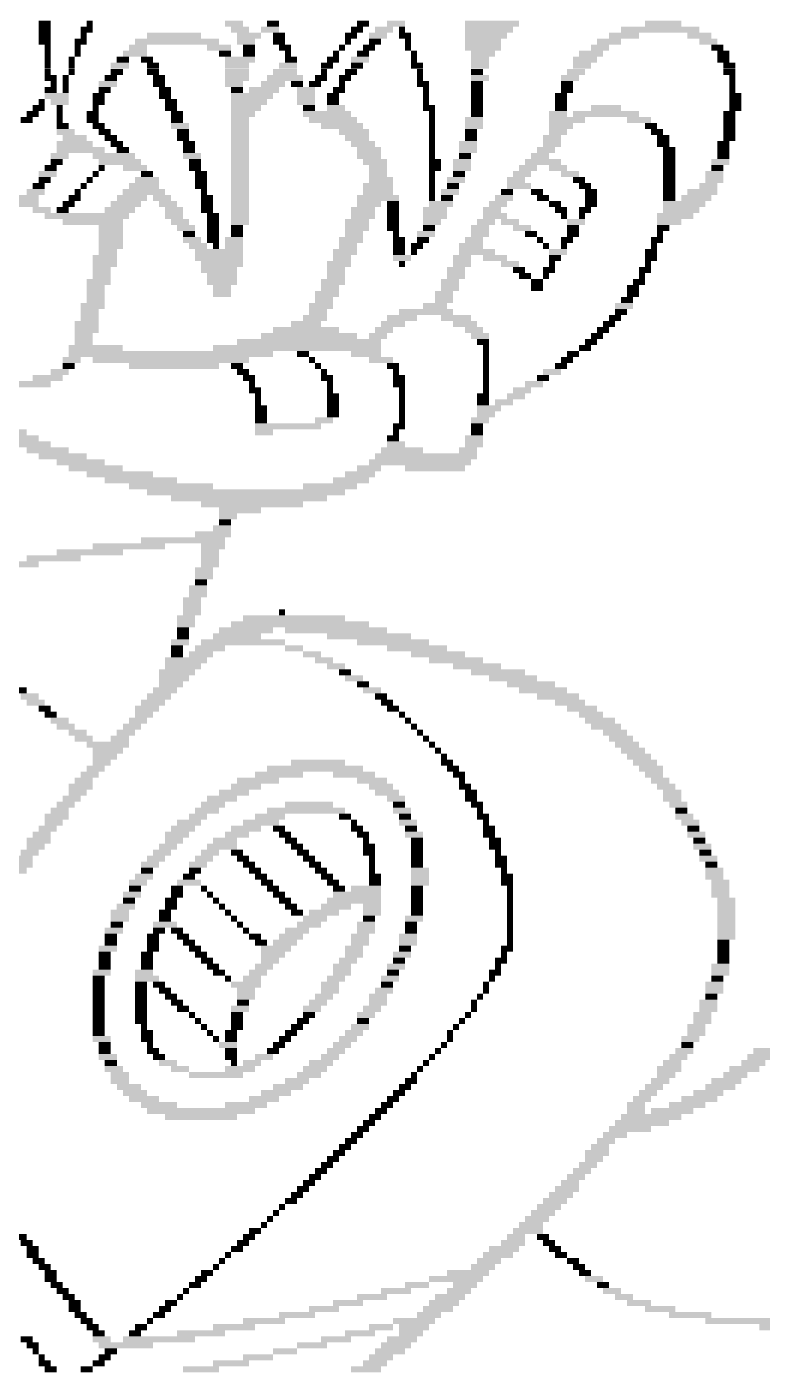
# Model space of a CAD drawing. Extents: x -0.16 to 1.66, y -0.01 to 1.46.
# Drawn here: x 0.97 to 1.0906, y 1.0005 to 1.22 of the extents above; entities that cross this region are included whole.
import ezdxf

# ---------------------------------------------------------------- set-up
doc = ezdxf.new("R2010")
doc.units = 0
doc.layers.add('21', color=253, linetype='CONTINUOUS')

# ---------------------------------------------------------------- blocks, each defined once
blk = doc.blocks.new('RECT')
blk.add_solid([(-0.5, -0.5), (0.5, -0.5), (-0.5, 0.5), (0.5, 0.5)])

msp = doc.modelspace()

# ---------------------------------------------------------------- block references
at = {"layer": '21', "yscale": 0.000984}
for p, xscale in [((0.972933, 1.220472), 0.001969), ((0.980315, 1.220472), 0.000984), ((1.003937, 1.220472), 0.002953), ((1.010335, 1.220472), 0.001969), ((1.025098, 1.220472), 0.001969), ((1.030512, 1.220472), 0.002953), ((1.04626, 1.220472), 0.008858), ((1.074311, 1.220472), 0.005906), ((0.972933, 1.219488), 0.001969), ((0.972933, 1.218504), 0.001969), ((0.979823, 1.219488), 0.001969), ((0.979331, 1.218504), 0.000984), ((0.994094, 1.218504), 0.008858), ((1.004921, 1.219488), 0.002953), ((1.006398, 1.218504), 0.003937), ((1.009843, 1.219488), 0.002953), ((1.011319, 1.218504), 0.001969), ((1.02313, 1.218504), 0.001969), ((1.024114, 1.219488), 0.001969), ((1.027559, 1.218504), 0.002953), ((1.028543, 1.219488), 0.002953), ((1.031988, 1.218504), 0.001969), ((1.031496, 1.219488), 0.000984), ((1.045768, 1.219488), 0.007874), ((1.045276, 1.218504), 0.00689), ((1.067913, 1.218504), 0.004921), ((1.073819, 1.219488), 0.012795), ((1.080217, 1.218504), 0.003937), ((0.972933, 1.21752), 0.001969), ((0.973425, 1.216535), 0.000984), ((0.973425, 1.215551), 0.000984), ((0.978839, 1.21752), 0.001969), ((0.978346, 1.216535), 0.000984), ((0.978346, 1.215551), 0.000984), ((0.987697, 1.215551), 0.003937), ((0.988189, 1.216535), 0.002953), ((0.994587, 1.21752), 0.01378), ((1.001476, 1.216535), 0.003937), ((1.002461, 1.215551), 0.001969), ((1.005906, 1.21752), 0.002953), ((1.006398, 1.216535), 0.001969), ((1.006398, 1.215551), 0.001969), ((1.011319, 1.21752), 0.001969), ((1.012303, 1.216535), 0.001969), ((1.012795, 1.215551), 0.000984), ((1.020669, 1.215551), 0.000984), ((1.021654, 1.216535), 0.000984), ((1.022638, 1.21752), 0.000984), ((1.025098, 1.215551), 0.001969), ((1.026083, 1.216535), 0.001969), ((1.027067, 1.21752), 0.001969), ((1.03248, 1.21752), 0.000984), ((1.03248, 1.216535), 0.000984), ((1.033465, 1.215551), 0.000984), ((1.044783, 1.21752), 0.005906), ((1.044783, 1.216535), 0.005906), ((1.044783, 1.215551), 0.003937), ((1.0625, 1.215551), 0.003937), ((1.063976, 1.216535), 0.002953), ((1.065453, 1.21752), 0.003937), ((1.081693, 1.21752), 0.002953), ((1.083169, 1.216535), 0.001969), ((1.084154, 1.215551), 0.001969), ((0.973425, 1.214567), 0.000984), ((0.973425, 1.213583), 0.000984), ((0.977362, 1.214567), 0.000984), ((0.977362, 1.213583), 0.000984), ((0.985236, 1.213583), 0.002953), ((0.985728, 1.214567), 0.001969), ((0.989665, 1.214567), 0.001969), ((0.99065, 1.213583), 0.001969), ((1.004921, 1.214567), 0.004921), ((1.004429, 1.213583), 0.003937), ((1.012795, 1.213583), 0.002953), ((1.013287, 1.214567), 0.001969), ((1.019193, 1.213583), 0.001969), ((1.020177, 1.214567), 0.001969), ((1.024606, 1.214567), 0.002953), ((1.024114, 1.213583), 0.001969), ((1.033465, 1.214567), 0.000984), ((1.033957, 1.213583), 0.001969), ((1.044291, 1.214567), 0.002953), ((1.044291, 1.213583), 0.002953), ((1.061516, 1.214567), 0.003937), ((1.061024, 1.213583), 0.002953), ((1.084154, 1.214567), 0.001969), ((1.085138, 1.213583), 0.001969), ((0.973917, 1.211614), 0.001969), ((0.973425, 1.212598), 0.000984), ((0.976378, 1.211614), 0.000984), ((0.977362, 1.212598), 0.000984), ((0.98376, 1.211614), 0.001969), ((0.984744, 1.212598), 0.001969), ((0.99065, 1.212598), 0.001969), ((0.991634, 1.211614), 0.001969), ((1.004429, 1.212598), 0.003937), ((1.004429, 1.211614), 0.003937), ((1.012303, 1.211614), 0.005906), ((1.012303, 1.212598), 0.003937), ((1.018209, 1.211614), 0.001969), ((1.018701, 1.212598), 0.000984), ((1.022146, 1.211614), 0.001969), ((1.02313, 1.212598), 0.001969), ((1.034449, 1.212598), 0.000984), ((1.034449, 1.211614), 0.000984), ((1.043799, 1.212598), 0.001969), ((1.044291, 1.211614), 0.002953), ((1.059055, 1.211614), 0.002953), ((1.060039, 1.212598), 0.002953), ((1.085138, 1.212598), 0.001969), ((1.08563, 1.211614), 0.000984), ((0.973917, 1.209646), 0.001969), ((0.974409, 1.21063), 0.000984), ((0.976378, 1.21063), 0.000984), ((0.976378, 1.209646), 0.000984), ((0.982776, 1.209646), 0.001969), ((0.983268, 1.21063), 0.002953), ((0.991634, 1.21063), 0.001969), ((0.992618, 1.209646), 0.001969), ((1.003937, 1.21063), 0.002953), ((1.004429, 1.209646), 0.001969), ((1.008858, 1.209646), 0.004921), ((1.010335, 1.21063), 0.003937), ((1.014272, 1.21063), 0.001969), ((1.015748, 1.209646), 0.002953), ((1.017224, 1.21063), 0.001969), ((1.021161, 1.209646), 0.001969), ((1.021654, 1.21063), 0.000984), ((1.034941, 1.21063), 0.001969), ((1.035433, 1.209646), 0.000984), ((1.043799, 1.21063), 0.001969), ((1.043799, 1.209646), 0.001969), ((1.058563, 1.21063), 0.001969), ((1.058563, 1.209646), 0.001969), ((1.08563, 1.21063), 0.000984), ((1.08563, 1.209646), 0.000984), ((0.971949, 1.206693), 0.001969), ((0.972441, 1.207677), 0.000984), ((0.974902, 1.208661), 0.003937), ((0.975394, 1.207677), 0.002953), ((0.975394, 1.206693), 0.000984), ((0.981791, 1.208661), 0.001969), ((0.981791, 1.207677), 0.001969), ((0.981299, 1.206693), 0.000984), ((0.992618, 1.208661), 0.001969), ((0.993602, 1.207677), 0.001969), ((0.993602, 1.206693), 0.001969), ((1.00689, 1.208661), 0.00689), ((1.006398, 1.207677), 0.005906), ((1.005906, 1.206693), 0.004921), ((1.015748, 1.208661), 0.002953), ((1.015748, 1.207677), 0.002953), ((1.01624, 1.206693), 0.001969), ((1.020177, 1.208661), 0.001969), ((1.020177, 1.207677), 0.001969), ((1.020669, 1.206693), 0.002953), ((1.035433, 1.208661), 0.000984), ((1.035433, 1.207677), 0.000984), ((1.035925, 1.206693), 0.001969), ((1.043799, 1.208661), 0.001969), ((1.043799, 1.207677), 0.001969), ((1.043799, 1.206693), 0.001969), ((1.057579, 1.208661), 0.001969), ((1.057579, 1.207677), 0.001969), ((1.057579, 1.206693), 0.001969), ((1.064961, 1.206693), 0.004921), ((1.086122, 1.208661), 0.001969), ((1.086122, 1.207677), 0.001969), ((1.086122, 1.206693), 0.001969), ((0.96998, 1.204724), 0.001969), ((0.970965, 1.205709), 0.001969), ((0.975394, 1.205709), 0.000984), ((0.975394, 1.204724), 0.000984), ((0.980807, 1.205709), 0.001969), ((0.980807, 1.204724), 0.001969), ((0.994587, 1.205709), 0.001969), ((0.994587, 1.204724), 0.001969), ((1.005413, 1.205709), 0.003937), ((1.004921, 1.204724), 0.002953), ((1.019193, 1.205709), 0.007874), ((1.020177, 1.204724), 0.007874), ((1.036417, 1.205709), 0.000984), ((1.036417, 1.204724), 0.000984), ((1.043307, 1.204724), 0.002953), ((1.043799, 1.205709), 0.001969), ((1.058563, 1.204724), 0.005906), ((1.057087, 1.205709), 0.002953), ((1.064961, 1.205709), 0.010827), ((1.070374, 1.204724), 0.003937), ((1.085138, 1.205709), 0.001969), ((1.085138, 1.204724), 0.001969), ((0.975886, 1.20374), 0.001969), ((0.976378, 1.202756), 0.002953), ((0.981791, 1.20374), 0.001969), ((0.982776, 1.202756), 0.001969), ((0.995079, 1.20374), 0.002953), ((0.995571, 1.202756), 0.001969), ((1.004921, 1.20374), 0.002953), ((1.004921, 1.202756), 0.002953), ((1.021654, 1.20374), 0.00689), ((1.023622, 1.202756), 0.004921), ((1.036417, 1.20374), 0.000984), ((1.036417, 1.202756), 0.000984), ((1.043307, 1.20374), 0.002953), ((1.042815, 1.202756), 0.001969), ((1.057579, 1.20374), 0.003937), ((1.057087, 1.202756), 0.002953), ((1.072343, 1.20374), 0.001969), ((1.073327, 1.202756), 0.001969), ((1.085138, 1.20374), 0.001969), ((1.085138, 1.202756), 0.001969), ((0.977854, 1.200787), 0.005906), ((0.977854, 1.201772), 0.003937), ((0.98376, 1.201772), 0.001969), ((0.984744, 1.200787), 0.001969), ((0.995571, 1.201772), 0.001969), ((0.996555, 1.200787), 0.001969), ((1.004921, 1.201772), 0.002953), ((1.004921, 1.200787), 0.002953), ((1.024114, 1.201772), 0.003937), ((1.025098, 1.200787), 0.003937), ((1.036417, 1.201772), 0.000984), ((1.036417, 1.200787), 0.000984), ((1.042323, 1.200787), 0.002953), ((1.042815, 1.201772), 0.001969), ((1.056102, 1.201772), 0.002953), ((1.056102, 1.200787), 0.002953), ((1.074311, 1.201772), 0.001969), ((1.074311, 1.200787), 0.001969), ((1.084154, 1.200787), 0.001969), ((1.085138, 1.201772), 0.001969), ((0.975394, 1.198819), 0.002953), ((0.978839, 1.199803), 0.007874), ((0.984252, 1.198819), 0.00689), ((0.985728, 1.199803), 0.001969), ((0.996555, 1.199803), 0.001969), ((0.997047, 1.198819), 0.002953), ((1.004921, 1.199803), 0.002953), ((1.004921, 1.198819), 0.002953), ((1.026083, 1.199803), 0.003937), ((1.026083, 1.198819), 0.003937), ((1.036417, 1.199803), 0.000984), ((1.036417, 1.198819), 0.000984), ((1.042323, 1.199803), 0.002953), ((1.041831, 1.198819), 0.001969), ((1.054134, 1.198819), 0.002953), ((1.055118, 1.199803), 0.002953), ((1.075295, 1.199803), 0.001969), ((1.075295, 1.198819), 0.001969), ((1.084154, 1.199803), 0.001969), ((1.084154, 1.198819), 0.001969), ((0.973425, 1.195866), 0.002953), ((0.973917, 1.19685), 0.001969), ((0.974902, 1.197835), 0.001969), ((0.981299, 1.195866), 0.000984), ((0.985236, 1.197835), 0.00689), ((0.982283, 1.19685), 0.000984), ((0.987697, 1.19685), 0.003937), ((0.989665, 1.195866), 0.001969), ((0.997539, 1.197835), 0.001969), ((0.997539, 1.19685), 0.001969), ((0.998524, 1.195866), 0.001969), ((1.004921, 1.197835), 0.002953), ((1.004921, 1.19685), 0.002953), ((1.004921, 1.195866), 0.002953), ((1.027067, 1.197835), 0.003937), ((1.027559, 1.19685), 0.002953), ((1.027559, 1.195866), 0.002953), ((1.036909, 1.197835), 0.001969), ((1.036909, 1.19685), 0.001969), ((1.036417, 1.195866), 0.000984), ((1.040846, 1.195866), 0.001969), ((1.041339, 1.197835), 0.002953), ((1.041339, 1.19685), 0.002953), ((1.051181, 1.195866), 0.002953), ((1.052165, 1.19685), 0.002953), ((1.054626, 1.197835), 0.005906), ((1.057087, 1.19685), 0.002953), ((1.059055, 1.195866), 0.002953), ((1.075295, 1.197835), 0.001969), ((1.075295, 1.19685), 0.001969), ((1.075295, 1.195866), 0.001969), ((1.082677, 1.195866), 0.002953), ((1.083661, 1.197835), 0.002953), ((1.083169, 1.19685), 0.001969), ((0.971949, 1.193898), 0.001969), ((0.972933, 1.194882), 0.001969), ((0.979331, 1.193898), 0.000984), ((0.980315, 1.194882), 0.000984), ((0.989173, 1.193898), 0.004921), ((0.989665, 1.194882), 0.003937), ((0.998524, 1.194882), 0.001969), ((0.998524, 1.193898), 0.001969), ((1.004921, 1.194882), 0.002953), ((1.004921, 1.193898), 0.002953), ((1.027559, 1.193898), 0.004921), ((1.028051, 1.194882), 0.003937), ((1.036417, 1.194882), 0.000984), ((1.036417, 1.193898), 0.000984), ((1.040354, 1.194882), 0.002953), ((1.039862, 1.193898), 0.001969), ((1.050197, 1.194882), 0.002953), ((1.050689, 1.193898), 0.003937), ((1.060531, 1.194882), 0.001969), ((1.061516, 1.193898), 0.001969), ((1.075295, 1.194882), 0.001969), ((1.075295, 1.193898), 0.001969), ((1.081693, 1.193898), 0.002953), ((1.082677, 1.194882), 0.002953), ((0.968996, 1.191929), 0.005906), ((0.971457, 1.192913), 0.002953), ((0.977854, 1.191929), 0.001969), ((0.978346, 1.192913), 0.000984), ((0.987205, 1.191929), 0.004921), ((0.989173, 1.192913), 0.00689), ((0.992126, 1.191929), 0.002953), ((0.999508, 1.191929), 0.001969), ((0.999016, 1.192913), 0.000984), ((1.004921, 1.192913), 0.002953), ((1.004921, 1.191929), 0.002953), ((1.027559, 1.191929), 0.00689), ((1.027559, 1.192913), 0.004921), ((1.036417, 1.192913), 0.000984), ((1.036417, 1.191929), 0.000984), ((1.03937, 1.192913), 0.002953), ((1.038878, 1.191929), 0.001969), ((1.048228, 1.191929), 0.002953), ((1.04872, 1.192913), 0.001969), ((1.053642, 1.192913), 0.001969), ((1.054626, 1.191929), 0.001969), ((1.0625, 1.192913), 0.001969), ((1.0625, 1.191929), 0.001969), ((1.075295, 1.192913), 0.001969), ((1.075295, 1.191929), 0.001969), ((1.079724, 1.191929), 0.004921), ((1.080709, 1.192913), 0.004921), ((0.965551, 1.190945), 0.012795), ((0.972441, 1.189961), 0.002953), ((0.975886, 1.189961), 0.001969), ((0.97687, 1.190945), 0.001969), ((0.985236, 1.189961), 0.004921), ((0.98622, 1.190945), 0.004921), ((0.99311, 1.190945), 0.002953), ((0.994094, 1.189961), 0.002953), ((0.999508, 1.190945), 0.001969), ((0.999508, 1.189961), 0.001969), ((1.004921, 1.190945), 0.002953), ((1.004921, 1.189961), 0.002953), ((1.025098, 1.189961), 0.003937), ((1.026083, 1.190945), 0.003937), ((1.03002, 1.190945), 0.001969), ((1.03002, 1.189961), 0.001969), ((1.036909, 1.189961), 0.003937), ((1.037894, 1.190945), 0.003937), ((1.04626, 1.189961), 0.002953), ((1.047244, 1.190945), 0.002953), ((1.056594, 1.190945), 0.001969), ((1.057579, 1.189961), 0.001969), ((1.061516, 1.189961), 0.001969), ((1.0625, 1.190945), 0.001969), ((1.077756, 1.190945), 0.00689), ((1.077264, 1.189961), 0.005906), ((0.979823, 1.188976), 0.01378), ((0.980807, 1.187992), 0.009843), ((0.98376, 1.187008), 0.003937), ((0.994094, 1.188976), 0.002953), ((0.995079, 1.187992), 0.002953), ((0.996063, 1.187008), 0.002953), ((1.000492, 1.188976), 0.001969), ((1.000492, 1.187992), 0.001969), ((1.000492, 1.187008), 0.001969), ((1.004921, 1.188976), 0.002953), ((1.004921, 1.187992), 0.002953), ((1.004429, 1.187008), 0.001969), ((1.024114, 1.187992), 0.003937), ((1.024114, 1.187008), 0.003937), ((1.025098, 1.188976), 0.003937), ((1.03002, 1.188976), 0.001969), ((1.03002, 1.187992), 0.001969), ((1.03002, 1.187008), 0.001969), ((1.036417, 1.187992), 0.002953), ((1.036909, 1.188976), 0.003937), ((1.035925, 1.187008), 0.001969), ((1.044291, 1.187008), 0.002953), ((1.045276, 1.187992), 0.002953), ((1.046752, 1.188976), 0.003937), ((1.049213, 1.187992), 0.002953), ((1.051181, 1.187008), 0.002953), ((1.058071, 1.188976), 0.000984), ((1.060039, 1.187992), 0.002953), ((1.059547, 1.187008), 0.001969), ((1.061024, 1.188976), 0.000984), ((1.075295, 1.187992), 0.003937), ((1.07628, 1.188976), 0.005906), ((1.074311, 1.187008), 0.001969), ((0.98376, 1.186024), 0.003937), ((0.98376, 1.185039), 0.003937), ((0.996555, 1.186024), 0.001969), ((0.997047, 1.185039), 0.002953), ((1.000492, 1.186024), 0.001969), ((1.000492, 1.185039), 0.001969), ((1.003937, 1.185039), 0.002953), ((1.004429, 1.186024), 0.001969), ((1.02313, 1.185039), 0.003937), ((1.023622, 1.186024), 0.002953), ((1.030512, 1.186024), 0.000984), ((1.031004, 1.185039), 0.001969), ((1.035433, 1.186024), 0.002953), ((1.034941, 1.185039), 0.001969), ((1.043307, 1.185039), 0.002953), ((1.044291, 1.186024), 0.002953), ((1.052657, 1.186024), 0.001969), ((1.054134, 1.185039), 0.000984), ((1.058563, 1.185039), 0.001969), ((1.059547, 1.186024), 0.001969), ((1.073327, 1.185039), 0.001969), ((1.073819, 1.186024), 0.000984), ((0.98376, 1.184055), 0.003937), ((0.983268, 1.183071), 0.002953), ((0.998031, 1.184055), 0.002953), ((1.001476, 1.183071), 0.007874), ((1.000984, 1.184055), 0.000984), ((1.003937, 1.184055), 0.002953), ((1.022146, 1.183071), 0.003937), ((1.022638, 1.184055), 0.002953), ((1.031004, 1.184055), 0.001969), ((1.031004, 1.183071), 0.001969), ((1.033957, 1.184055), 0.001969), ((1.033465, 1.183071), 0.000984), ((1.043799, 1.183071), 0.005906), ((1.042815, 1.184055), 0.003937), ((1.055118, 1.184055), 0.000984), ((1.057087, 1.183071), 0.002953), ((1.058071, 1.184055), 0.000984), ((1.072343, 1.183071), 0.001969), ((1.072835, 1.184055), 0.000984), ((0.982776, 1.182087), 0.003937), ((0.982776, 1.181102), 0.003937), ((1.001476, 1.182087), 0.007874), ((1.001969, 1.181102), 0.00689), ((1.021161, 1.181102), 0.003937), ((1.021654, 1.182087), 0.002953), ((1.031496, 1.182087), 0.002953), ((1.031496, 1.181102), 0.000984), ((1.041339, 1.182087), 0.002953), ((1.041339, 1.181102), 0.002953), ((1.046752, 1.182087), 0.003937), ((1.049213, 1.181102), 0.002953), ((1.056594, 1.182087), 0.001969), ((1.056102, 1.181102), 0.000984), ((1.07185, 1.181102), 0.000984), ((1.072343, 1.182087), 0.001969), ((0.982283, 1.180118), 0.002953), ((0.982283, 1.179134), 0.002953), ((1.001476, 1.180118), 0.005906), ((1.001969, 1.179134), 0.004921), ((1.020669, 1.180118), 0.002953), ((1.020669, 1.179134), 0.002953), ((1.040354, 1.180118), 0.002953), ((1.040354, 1.179134), 0.002953), ((1.050689, 1.180118), 0.001969), ((1.051673, 1.179134), 0.001969), ((1.05561, 1.180118), 0.001969), ((1.055118, 1.179134), 0.000984), ((1.071358, 1.180118), 0.001969), ((1.070866, 1.179134), 0.000984), ((0.981791, 1.17815), 0.003937), ((0.981299, 1.177165), 0.002953), ((0.981299, 1.176181), 0.002953), ((1.001969, 1.17815), 0.004921), ((1.001969, 1.177165), 0.002953), ((1.001969, 1.176181), 0.002953), ((1.019193, 1.176181), 0.003937), ((1.020177, 1.17815), 0.003937), ((1.019685, 1.177165), 0.002953), ((1.038386, 1.176181), 0.002953), ((1.03937, 1.17815), 0.002953), ((1.03937, 1.177165), 0.002953), ((1.053642, 1.17815), 0.001969), ((1.053642, 1.177165), 0.001969), ((1.06939, 1.177165), 0.001969), ((1.06939, 1.176181), 0.001969), ((1.070374, 1.17815), 0.001969), ((0.980807, 1.174213), 0.003937), ((0.981299, 1.175197), 0.002953), ((1.018209, 1.174213), 0.003937), ((1.018701, 1.175197), 0.002953), ((1.036909, 1.174213), 0.003937), ((1.038386, 1.175197), 0.002953), ((1.067913, 1.174213), 0.002953), ((1.068406, 1.175197), 0.001969), ((0.980315, 1.173228), 0.002953), ((0.980315, 1.172244), 0.002953), ((1.017224, 1.172244), 0.003937), ((1.017717, 1.173228), 0.002953), ((1.031496, 1.172244), 0.004921), ((1.035433, 1.173228), 0.008858), ((1.040354, 1.172244), 0.004921), ((1.066437, 1.172244), 0.001969), ((1.067421, 1.173228), 0.001969), ((0.979823, 1.17126), 0.003937), ((0.979823, 1.170276), 0.003937), ((1.015748, 1.170276), 0.010827), ((1.015748, 1.17126), 0.004921), ((1.028543, 1.170276), 0.002953), ((1.03002, 1.17126), 0.003937), ((1.041831, 1.17126), 0.003937), ((1.043307, 1.170276), 0.002953), ((1.064469, 1.170276), 0.001969), ((1.065453, 1.17126), 0.001969), ((0.981299, 1.167323), 0.008858), ((0.979331, 1.169291), 0.002953), ((0.979331, 1.168307), 0.002953), ((1.014272, 1.167323), 0.027559), ((1.01624, 1.168307), 0.023622), ((1.01624, 1.169291), 0.015748), ((1.027559, 1.169291), 0.002953), ((1.044291, 1.169291), 0.002953), ((1.044783, 1.168307), 0.001969), ((1.045276, 1.167323), 0.000984), ((1.061516, 1.167323), 0.001969), ((1.0625, 1.168307), 0.001969), ((1.063484, 1.169291), 0.001969), ((0.977362, 1.165354), 0.002953), ((0.993602, 1.166339), 0.033465), ((0.993602, 1.165354), 0.025591), ((1.015256, 1.166339), 0.001969), ((1.016732, 1.165354), 0.000984), ((1.025591, 1.166339), 0.004921), ((1.028051, 1.165354), 0.003937), ((1.045276, 1.166339), 0.000984), ((1.045276, 1.165354), 0.000984), ((1.058563, 1.165354), 0.001969), ((1.059547, 1.166339), 0.001969), ((0.975394, 1.163386), 0.002953), ((0.97687, 1.16437), 0.001969), ((0.994094, 1.16437), 0.014764), ((1.004429, 1.16437), 0.001969), ((1.005413, 1.163386), 0.001969), ((1.017717, 1.16437), 0.000984), ((1.018701, 1.163386), 0.000984), ((1.03002, 1.16437), 0.001969), ((1.030512, 1.163386), 0.000984), ((1.045276, 1.16437), 0.000984), ((1.045276, 1.163386), 0.000984), ((1.056102, 1.163386), 0.002953), ((1.057579, 1.16437), 0.001969), ((0.966043, 1.161417), 0.015748), ((0.973425, 1.162402), 0.004921), ((1.006398, 1.162402), 0.001969), ((1.00689, 1.161417), 0.000984), ((1.019193, 1.162402), 0.001969), ((1.019685, 1.161417), 0.000984), ((1.031004, 1.162402), 0.001969), ((1.031004, 1.161417), 0.001969), ((1.045276, 1.162402), 0.000984), ((1.045276, 1.161417), 0.000984), ((1.05315, 1.161417), 0.002953), ((1.054626, 1.162402), 0.001969), ((1.007382, 1.160433), 0.001969), ((1.007874, 1.159449), 0.000984), ((1.007874, 1.158465), 0.000984), ((1.020177, 1.159449), 0.001969), ((1.020177, 1.158465), 0.001969), ((1.019685, 1.160433), 0.000984), ((1.031496, 1.160433), 0.000984), ((1.031496, 1.159449), 0.000984), ((1.031496, 1.158465), 0.000984), ((1.044783, 1.159449), 0.001969), ((1.044783, 1.158465), 0.001969), ((1.045276, 1.160433), 0.000984), ((1.048228, 1.158465), 0.002953), ((1.050197, 1.159449), 0.002953), ((1.051181, 1.160433), 0.002953), ((1.008366, 1.15748), 0.001969), ((1.008366, 1.156496), 0.001969), ((1.020177, 1.15748), 0.001969), ((1.020177, 1.156496), 0.001969), ((1.031496, 1.15748), 0.000984), ((1.031496, 1.156496), 0.000984), ((1.045768, 1.15748), 0.003937), ((1.045276, 1.156496), 0.002953), ((1.012795, 1.154528), 0.010827), ((1.008366, 1.155512), 0.001969), ((1.018701, 1.155512), 0.002953), ((1.031004, 1.154528), 0.001969), ((1.031496, 1.155512), 0.000984), ((1.044291, 1.155512), 0.002953), ((1.043799, 1.154528), 0.001969), ((0.96752, 1.153543), 0.004921), ((0.969488, 1.152559), 0.004921), ((1.008858, 1.153543), 0.002953), ((1.03002, 1.152559), 0.001969), ((1.030512, 1.153543), 0.000984), ((1.043307, 1.152559), 0.002953), ((1.043799, 1.153543), 0.001969), ((0.970965, 1.151575), 0.005906), ((0.973425, 1.150591), 0.00689), ((1.031496, 1.150591), 0.00689), ((1.030512, 1.151575), 0.002953), ((1.042323, 1.150591), 0.002953), ((1.043307, 1.151575), 0.002953), ((0.975886, 1.149606), 0.007874), ((0.978839, 1.148622), 0.007874), ((0.981299, 1.147638), 0.008858), ((1.026083, 1.147638), 0.003937), ((1.034449, 1.148622), 0.016732), ((1.035433, 1.149606), 0.016732), ((1.036909, 1.147638), 0.009843), ((0.985236, 1.146654), 0.010827), ((0.988681, 1.145669), 0.011811), ((1.02313, 1.145669), 0.005906), ((1.024606, 1.146654), 0.004921), ((0.993602, 1.144685), 0.01378), ((1.005906, 1.143701), 0.03248), ((1.019685, 1.144685), 0.008858), ((1.006398, 1.142717), 0.025591), ((1.00689, 1.141732), 0.016732), ((1.004921, 1.140748), 0.00689), ((1.002953, 1.139764), 0.002953), ((1.002461, 1.13878), 0.001969), ((1.000492, 1.136811), 0.005906), ((1.001969, 1.137795), 0.002953), ((0.986713, 1.134843), 0.011811), ((0.995571, 1.135827), 0.01378), ((1.000492, 1.134843), 0.003937), ((0.974409, 1.132874), 0.008858), ((0.980315, 1.133858), 0.010827), ((1, 1.133858), 0.002953), ((1, 1.132874), 0.002953), ((0.968504, 1.13189), 0.00689), ((0.999016, 1.130906), 0.002953), ((0.999016, 1.129921), 0.002953), ((1, 1.13189), 0.002953), ((0.998031, 1.127953), 0.002953), ((0.998524, 1.128937), 0.001969), ((0.997047, 1.125984), 0.002953), ((0.998031, 1.126969), 0.002953), ((0.997047, 1.125), 0.002953), ((0.997047, 1.124016), 0.002953), ((1.011811, 1.124016), 0.000984), ((0.996063, 1.123031), 0.002953), ((0.996063, 1.122047), 0.002953), ((1.014764, 1.122047), 0.022638), ((1.01378, 1.123031), 0.016732), ((0.995079, 1.119094), 0.002953), ((0.995571, 1.121063), 0.001969), ((0.995571, 1.120079), 0.001969), ((1.005413, 1.119094), 0.01378), ((1.004429, 1.120079), 0.007874), ((1.005906, 1.121063), 0.008858), ((1.020669, 1.121063), 0.016732), ((1.026083, 1.120079), 0.01378), ((1.03002, 1.119094), 0.011811), ((0.994587, 1.11811), 0.001969), ((0.994587, 1.117126), 0.001969), ((0.998524, 1.117126), 0.003937), ((1, 1.11811), 0.004921), ((1.01378, 1.11811), 0.002953), ((1.016732, 1.117126), 0.002953), ((1.033957, 1.11811), 0.009843), ((1.037402, 1.117126), 0.008858), ((0.996063, 1.116142), 0.00689), ((0.995571, 1.115157), 0.005906), ((1.018701, 1.116142), 0.002953), ((1.020669, 1.115157), 0.002953), ((1.040354, 1.116142), 0.008858), ((1.043799, 1.115157), 0.007874), ((0.994587, 1.114173), 0.005906), ((0.994094, 1.113189), 0.004921), ((1.022146, 1.114173), 0.001969), ((1.023622, 1.113189), 0.002953), ((1.047244, 1.114173), 0.008858), ((1.049705, 1.113189), 0.007874), ((0.968996, 1.11122), 0.001969), ((0.970472, 1.110236), 0.002953), ((0.991634, 1.110236), 0.003937), ((0.992618, 1.11122), 0.003937), ((0.993602, 1.112205), 0.003937), ((1.025098, 1.112205), 0.001969), ((1.026575, 1.11122), 0.002953), ((1.028051, 1.110236), 0.001969), ((1.052657, 1.112205), 0.007874), ((1.054626, 1.11122), 0.007874), ((1.057087, 1.110236), 0.00689), ((0.971457, 1.109252), 0.002953), ((0.972933, 1.108268), 0.001969), ((0.989665, 1.108268), 0.003937), ((0.99065, 1.109252), 0.003937), ((1.029035, 1.109252), 0.001969), ((1.03002, 1.108268), 0.001969), ((1.059055, 1.109252), 0.004921), ((1.061024, 1.108268), 0.004921), ((0.973917, 1.107283), 0.001969), ((0.975394, 1.106299), 0.002953), ((0.988189, 1.106299), 0.002953), ((0.989173, 1.107283), 0.002953), ((1.031496, 1.107283), 0.000984), ((1.03248, 1.106299), 0.000984), ((1.0625, 1.107283), 0.003937), ((1.063976, 1.106299), 0.004921), ((0.976378, 1.105315), 0.002953), ((0.978346, 1.104331), 0.002953), ((0.98622, 1.104331), 0.002953), ((0.987205, 1.105315), 0.002953), ((1.033465, 1.105315), 0.000984), ((1.034449, 1.104331), 0.000984), ((1.064961, 1.105315), 0.004921), ((1.066437, 1.104331), 0.003937), ((0.979331, 1.103346), 0.002953), ((0.983268, 1.102362), 0.00689), ((0.983268, 1.101378), 0.004921), ((0.985236, 1.103346), 0.002953), ((1.035433, 1.103346), 0.000984), ((1.036417, 1.102362), 0.000984), ((1.037402, 1.101378), 0.000984), ((1.067421, 1.103346), 0.003937), ((1.068406, 1.102362), 0.003937), ((1.06939, 1.101378), 0.003937), ((0.982776, 1.100394), 0.003937), ((0.982283, 1.099409), 0.002953), ((1.017717, 1.099409), 0.008858), ((1.038386, 1.100394), 0.000984), ((1.038878, 1.099409), 0.001969), ((1.070374, 1.100394), 0.003937), ((1.071358, 1.099409), 0.003937), ((0.980315, 1.097441), 0.002953), ((0.981299, 1.098425), 0.002953), ((1.011319, 1.097441), 0.007874), ((1.017224, 1.098425), 0.015748), ((1.023622, 1.097441), 0.00689), ((1.039862, 1.098425), 0.001969), ((1.040846, 1.097441), 0.001969), ((1.072343, 1.098425), 0.003937), ((1.072835, 1.097441), 0.002953), ((0.978839, 1.095472), 0.003937), ((0.979331, 1.096457), 0.002953), ((1.005906, 1.095472), 0.004921), ((1.007874, 1.096457), 0.00689), ((1.026575, 1.096457), 0.004921), ((1.028051, 1.095472), 0.003937), ((1.041339, 1.096457), 0.000984), ((1.041831, 1.095472), 0.001969), ((1.073819, 1.096457), 0.002953), ((1.074803, 1.095472), 0.002953), ((0.977362, 1.093504), 0.002953), ((0.978346, 1.094488), 0.002953), ((1.001969, 1.093504), 0.004921), ((1.003937, 1.094488), 0.004921), ((1.029035, 1.094488), 0.003937), ((1.030512, 1.093504), 0.002953), ((1.042815, 1.094488), 0.001969), ((1.042815, 1.093504), 0.001969), ((1.075787, 1.094488), 0.002953), ((1.075787, 1.093504), 0.002953), ((0.974902, 1.090551), 0.003937), ((0.975394, 1.091535), 0.002953), ((0.976378, 1.09252), 0.002953), ((0.998031, 1.090551), 0.002953), ((0.999508, 1.091535), 0.003937), ((1.000492, 1.09252), 0.003937), ((1.009843, 1.090551), 0.004921), ((1.015748, 1.091535), 0.012795), ((1.01624, 1.09252), 0.007874), ((1.022146, 1.090551), 0.001969), ((1.031496, 1.091535), 0.002953), ((1.031004, 1.09252), 0.001969), ((1.031988, 1.090551), 0.001969), ((1.043799, 1.09252), 0.001969), ((1.044291, 1.091535), 0.000984), ((1.044783, 1.090551), 0.001969), ((1.076772, 1.09252), 0.002953), ((1.077756, 1.090551), 0.002953), ((1.077264, 1.091535), 0.001969), ((0.973425, 1.088583), 0.002953), ((0.974409, 1.089567), 0.002953), ((0.995571, 1.088583), 0.003937), ((0.996555, 1.089567), 0.003937), ((1.005906, 1.088583), 0.004921), ((1.008366, 1.089567), 0.005906), ((1.011319, 1.088583), 0.001969), ((1.023622, 1.089567), 0.000984), ((1.024114, 1.088583), 0.001969), ((1.03248, 1.089567), 0.002953), ((1.032972, 1.088583), 0.001969), ((1.045276, 1.089567), 0.000984), ((1.045768, 1.088583), 0.001969), ((1.07874, 1.089567), 0.002953), ((1.079232, 1.088583), 0.001969), ((0.971949, 1.086614), 0.003937), ((0.972441, 1.087598), 0.002953), ((0.994587, 1.087598), 0.003937), ((0.994094, 1.086614), 0.002953), ((1.002461, 1.086614), 0.003937), ((1.004429, 1.087598), 0.003937), ((1.012303, 1.087598), 0.001969), ((1.013287, 1.086614), 0.001969), ((1.025098, 1.087598), 0.001969), ((1.025591, 1.086614), 0.000984), ((1.033465, 1.087598), 0.002953), ((1.033957, 1.086614), 0.001969), ((1.045768, 1.087598), 0.001969), ((1.046752, 1.086614), 0.001969), ((1.079724, 1.087598), 0.002953), ((1.080217, 1.086614), 0.001969), ((0.970472, 1.084646), 0.002953), ((0.971457, 1.08563), 0.002953), ((0.992126, 1.084646), 0.002953), ((0.99311, 1.08563), 0.002953), ((1, 1.084646), 0.002953), ((1.001969, 1.08563), 0.004921), ((1.004429, 1.084646), 0.001969), ((1.014272, 1.08563), 0.001969), ((1.015256, 1.084646), 0.001969), ((1.026083, 1.08563), 0.001969), ((1.026083, 1.084646), 0.001969), ((1.033957, 1.08563), 0.001969), ((1.033957, 1.084646), 0.001969), ((1.046752, 1.08563), 0.001969), ((1.047244, 1.084646), 0.000984), ((1.080709, 1.08563), 0.002953), ((1.081201, 1.084646), 0.001969), ((0.968504, 1.081693), 0.002953), ((0.969488, 1.083661), 0.002953), ((0.969488, 1.082677), 0.002953), ((0.990157, 1.082677), 0.002953), ((0.989665, 1.081693), 0.001969), ((0.991142, 1.083661), 0.002953), ((0.997539, 1.081693), 0.001969), ((0.998031, 1.082677), 0.002953), ((0.999016, 1.083661), 0.002953), ((1.005413, 1.083661), 0.001969), ((1.006398, 1.082677), 0.001969), ((1.007382, 1.081693), 0.001969), ((1.01624, 1.083661), 0.001969), ((1.017224, 1.082677), 0.001969), ((1.018209, 1.081693), 0.001969), ((1.026575, 1.083661), 0.000984), ((1.026575, 1.082677), 0.000984), ((1.026575, 1.081693), 0.000984), ((1.034449, 1.081693), 0.002953), ((1.033957, 1.083661), 0.001969), ((1.033957, 1.082677), 0.001969), ((1.047736, 1.083661), 0.001969), ((1.047736, 1.082677), 0.001969), ((1.048228, 1.081693), 0.000984), ((1.081693, 1.083661), 0.002953), ((1.082677, 1.081693), 0.002953), ((1.082185, 1.082677), 0.001969), ((0.988189, 1.079724), 0.002953), ((0.989173, 1.080709), 0.002953), ((0.996555, 1.079724), 0.003937), ((0.996555, 1.080709), 0.001969), ((1.008366, 1.080709), 0.001969), ((1.00935, 1.079724), 0.001969), ((1.019193, 1.080709), 0.001969), ((1.020177, 1.079724), 0.001969), ((1.027067, 1.080709), 0.001969), ((1.027067, 1.079724), 0.001969), ((1.034449, 1.080709), 0.002953), ((1.034449, 1.079724), 0.002953), ((1.04872, 1.080709), 0.001969), ((1.04872, 1.079724), 0.001969), ((1.082677, 1.080709), 0.002953), ((1.083661, 1.079724), 0.002953), ((0.987205, 1.077756), 0.002953), ((0.987697, 1.07874), 0.001969), ((0.994587, 1.07874), 0.001969), ((0.994587, 1.077756), 0.001969), ((0.999016, 1.07874), 0.000984), ((1, 1.077756), 0.000984), ((1.010335, 1.07874), 0.001969), ((1.011319, 1.077756), 0.001969), ((1.021161, 1.07874), 0.001969), ((1.024114, 1.077756), 0.007874), ((1.025591, 1.07874), 0.004921), ((1.033957, 1.07874), 0.001969), ((1.033957, 1.077756), 0.001969), ((1.049213, 1.07874), 0.000984), ((1.049213, 1.077756), 0.000984), ((1.083661, 1.07874), 0.002953), ((1.083661, 1.077756), 0.002953), ((0.98622, 1.075787), 0.002953), ((0.986713, 1.076772), 0.001969), ((0.993602, 1.076772), 0.001969), ((0.993602, 1.075787), 0.001969), ((1.000984, 1.076772), 0.000984), ((1.001969, 1.075787), 0.000984), ((1.012303, 1.076772), 0.001969), ((1.013287, 1.075787), 0.001969), ((1.020669, 1.075787), 0.004921), ((1.023622, 1.076772), 0.008858), ((1.026575, 1.075787), 0.002953), ((1.033957, 1.076772), 0.001969), ((1.033957, 1.075787), 0.001969), ((1.049213, 1.076772), 0.000984), ((1.049213, 1.075787), 0.000984), ((1.084646, 1.076772), 0.002953), ((1.084646, 1.075787), 0.002953), ((0.984744, 1.072835), 0.001969), ((0.985236, 1.074803), 0.002953), ((0.985236, 1.073819), 0.002953), ((0.992618, 1.072835), 0.003937), ((0.992618, 1.074803), 0.001969), ((0.992618, 1.073819), 0.001969), ((1.002953, 1.074803), 0.000984), ((1.003937, 1.073819), 0.000984), ((1.004921, 1.072835), 0.000984), ((1.014272, 1.074803), 0.001969), ((1.01624, 1.072835), 0.003937), ((1.017224, 1.073819), 0.003937), ((1.018701, 1.074803), 0.004921), ((1.025591, 1.072835), 0.002953), ((1.026575, 1.074803), 0.002953), ((1.026083, 1.073819), 0.001969), ((1.033465, 1.073819), 0.002953), ((1.032972, 1.072835), 0.001969), ((1.033957, 1.074803), 0.001969), ((1.049213, 1.074803), 0.000984), ((1.049213, 1.073819), 0.000984), ((1.049213, 1.072835), 0.000984), ((1.084646, 1.074803), 0.002953), ((1.084646, 1.073819), 0.002953), ((1.084646, 1.072835), 0.002953), ((0.98376, 1.070866), 0.001969), ((0.984252, 1.07185), 0.002953), ((0.99065, 1.070866), 0.001969), ((0.991634, 1.07185), 0.001969), ((0.994587, 1.07185), 0.001969), ((0.995571, 1.070866), 0.001969), ((1.005906, 1.07185), 0.000984), ((1.007382, 1.070866), 0.001969), ((1.013287, 1.070866), 0.003937), ((1.014272, 1.07185), 0.003937), ((1.024606, 1.070866), 0.002953), ((1.025591, 1.07185), 0.002953), ((1.03248, 1.070866), 0.002953), ((1.032972, 1.07185), 0.001969), ((1.049213, 1.07185), 0.000984), ((1.049213, 1.070866), 0.000984), ((1.084646, 1.07185), 0.002953), ((1.084646, 1.070866), 0.002953), ((0.983268, 1.068898), 0.002953), ((0.98376, 1.069882), 0.001969), ((0.99065, 1.069882), 0.001969), ((0.99065, 1.068898), 0.001969), ((0.996555, 1.069882), 0.001969), ((0.997539, 1.068898), 0.001969), ((1.008366, 1.069882), 0.001969), ((1.010827, 1.068898), 0.004921), ((1.012303, 1.069882), 0.003937), ((1.023622, 1.068898), 0.002953), ((1.024606, 1.069882), 0.002953), ((1.03248, 1.069882), 0.002953), ((1.031988, 1.068898), 0.001969), ((1.04872, 1.068898), 0.001969), ((1.049213, 1.069882), 0.000984), ((1.084154, 1.069882), 0.001969), ((1.084154, 1.068898), 0.001969), ((0.982776, 1.067913), 0.001969), ((0.982776, 1.066929), 0.001969), ((0.989665, 1.067913), 0.001969), ((0.989665, 1.066929), 0.001969), ((0.998524, 1.067913), 0.001969), ((0.999508, 1.066929), 0.001969), ((1.010335, 1.067913), 0.003937), ((1.009843, 1.066929), 0.002953), ((1.022638, 1.066929), 0.002953), ((1.023622, 1.067913), 0.002953), ((1.031496, 1.067913), 0.002953), ((1.031004, 1.066929), 0.001969), ((1.047736, 1.066929), 0.001969), ((1.048228, 1.067913), 0.000984), ((1.084154, 1.067913), 0.001969), ((1.084154, 1.066929), 0.001969), ((0.982283, 1.064961), 0.002953), ((0.982776, 1.065945), 0.001969), ((0.989173, 1.064961), 0.002953), ((0.989665, 1.065945), 0.001969), ((1.000492, 1.065945), 0.001969), ((1.001476, 1.064961), 0.001969), ((1.007874, 1.064961), 0.002953), ((1.008858, 1.065945), 0.002953), ((1.021654, 1.065945), 0.002953), ((1.021654, 1.064961), 0.002953), ((1.030512, 1.065945), 0.002953), ((1.03002, 1.064961), 0.001969), ((1.046752, 1.064961), 0.001969), ((1.047244, 1.065945), 0.000984), ((1.083661, 1.065945), 0.002953), ((1.083661, 1.064961), 0.002953), ((0.981791, 1.063976), 0.001969), ((0.981791, 1.062992), 0.001969), ((0.981791, 1.062008), 0.001969), ((0.989665, 1.063976), 0.003937), ((0.988681, 1.062992), 0.001969), ((0.988681, 1.062008), 0.001969), ((0.991634, 1.062992), 0.001969), ((0.992618, 1.062008), 0.001969), ((1.002953, 1.063976), 0.000984), ((1.005906, 1.062992), 0.004921), ((1.005906, 1.062008), 0.002953), ((1.00689, 1.063976), 0.002953), ((1.019685, 1.062992), 0.002953), ((1.019685, 1.062008), 0.002953), ((1.020669, 1.063976), 0.002953), ((1.028543, 1.062008), 0.002953), ((1.029035, 1.062992), 0.001969), ((1.029528, 1.063976), 0.002953), ((1.045276, 1.062992), 0.000984), ((1.045276, 1.062008), 0.000984), ((1.04626, 1.063976), 0.000984), ((1.082677, 1.062992), 0.002953), ((1.082677, 1.062008), 0.002953), ((1.083169, 1.063976), 0.001969), ((0.981791, 1.061024), 0.001969), ((0.981791, 1.060039), 0.001969), ((0.988681, 1.061024), 0.001969), ((0.988681, 1.060039), 0.001969), ((0.993602, 1.061024), 0.001969), ((0.994587, 1.060039), 0.001969), ((1.005413, 1.060039), 0.001969), ((1.005906, 1.061024), 0.002953), ((1.017717, 1.060039), 0.002953), ((1.018701, 1.061024), 0.002953), ((1.027559, 1.061024), 0.002953), ((1.027559, 1.060039), 0.002953), ((1.043307, 1.060039), 0.000984), ((1.044291, 1.061024), 0.000984), ((1.081693, 1.060039), 0.002953), ((1.082185, 1.061024), 0.001969), ((0.981791, 1.059055), 0.001969), ((0.981791, 1.058071), 0.001969), ((0.988681, 1.059055), 0.001969), ((0.988681, 1.058071), 0.001969), ((0.995571, 1.059055), 0.001969), ((0.997047, 1.058071), 0.000984), ((1.004921, 1.059055), 0.002953), ((1.004429, 1.058071), 0.001969), ((1.016732, 1.059055), 0.002953), ((1.01624, 1.058071), 0.001969), ((1.025591, 1.058071), 0.002953), ((1.026575, 1.059055), 0.002953), ((1.042323, 1.058071), 0.000984), ((1.043307, 1.059055), 0.000984), ((1.080709, 1.058071), 0.002953), ((1.081693, 1.059055), 0.002953), ((0.981791, 1.057087), 0.001969), ((0.981791, 1.056102), 0.001969), ((0.988681, 1.057087), 0.001969), ((0.989173, 1.056102), 0.000984), ((0.998031, 1.057087), 0.000984), ((0.999016, 1.056102), 0.000984), ((1.004429, 1.057087), 0.001969), ((1.004429, 1.056102), 0.001969), ((1.014272, 1.056102), 0.001969), ((1.015256, 1.057087), 0.001969), ((1.024606, 1.056102), 0.002953), ((1.025098, 1.057087), 0.001969), ((1.040354, 1.056102), 0.000984), ((1.041339, 1.057087), 0.000984), ((1.079724, 1.056102), 0.002953), ((1.080709, 1.057087), 0.002953), ((0.981791, 1.055118), 0.001969), ((0.982283, 1.054134), 0.002953), ((0.982776, 1.05315), 0.001969), ((0.989665, 1.055118), 0.001969), ((0.989665, 1.054134), 0.001969), ((0.990157, 1.05315), 0.000984), ((1, 1.055118), 0.000984), ((1.000984, 1.054134), 0.000984), ((1.002953, 1.05315), 0.002953), ((1.003445, 1.055118), 0.001969), ((1.003445, 1.054134), 0.001969), ((1.011319, 1.05315), 0.001969), ((1.012303, 1.054134), 0.001969), ((1.013287, 1.055118), 0.001969), ((1.021654, 1.05315), 0.002953), ((1.022638, 1.054134), 0.002953), ((1.023622, 1.055118), 0.002953), ((1.038386, 1.05315), 0.000984), ((1.03937, 1.055118), 0.000984), ((1.03937, 1.054134), 0.000984), ((1.07874, 1.054134), 0.002953), ((1.078248, 1.05315), 0.001969), ((1.079724, 1.055118), 0.002953), ((0.982776, 1.052165), 0.001969), ((0.983268, 1.051181), 0.002953), ((0.99065, 1.052165), 0.001969), ((0.991634, 1.051181), 0.001969), ((1.003445, 1.052165), 0.001969), ((1.003445, 1.051181), 0.001969), ((1.008858, 1.051181), 0.002953), ((1.010335, 1.052165), 0.001969), ((1.019685, 1.051181), 0.002953), ((1.020669, 1.052165), 0.002953), ((1.036417, 1.051181), 0.000984), ((1.037402, 1.052165), 0.000984), ((1.076772, 1.051181), 0.002953), ((1.077756, 1.052165), 0.002953), ((1.091535, 1.051181), 0.00689), ((1.091535, 1.052165), 0.004921), ((0.98376, 1.050197), 0.001969), ((0.984252, 1.049213), 0.002953), ((0.99311, 1.050197), 0.002953), ((0.995079, 1.049213), 0.002953), ((1.004921, 1.049213), 0.004921), ((1.003937, 1.050197), 0.000984), ((1.00689, 1.050197), 0.002953), ((1.017224, 1.049213), 0.003937), ((1.018209, 1.050197), 0.003937), ((1.034449, 1.049213), 0.000984), ((1.035433, 1.050197), 0.000984), ((1.075295, 1.049213), 0.003937), ((1.075787, 1.050197), 0.002953), ((1.087598, 1.049213), 0.004921), ((1.089075, 1.050197), 0.003937), ((0.985236, 1.048228), 0.002953), ((0.985236, 1.047244), 0.002953), ((1.000984, 1.048228), 0.008858), ((1.014272, 1.047244), 0.003937), ((1.01624, 1.048228), 0.003937), ((1.032972, 1.047244), 0.001969), ((1.033465, 1.048228), 0.000984), ((1.073819, 1.047244), 0.002953), ((1.074803, 1.048228), 0.002953), ((1.084646, 1.047244), 0.004921), ((1.086122, 1.048228), 0.003937), ((0.986713, 1.04626), 0.003937), ((0.987697, 1.045276), 0.003937), ((0.989173, 1.044291), 0.004921), ((1.008858, 1.044291), 0.004921), ((1.010827, 1.045276), 0.004921), ((1.012795, 1.04626), 0.004921), ((1.03002, 1.044291), 0.001969), ((1.031004, 1.045276), 0.001969), ((1.031988, 1.04626), 0.001969), ((1.070866, 1.044291), 0.002953), ((1.07185, 1.045276), 0.002953), ((1.072835, 1.04626), 0.002953), ((1.080217, 1.044291), 0.005906), ((1.081693, 1.045276), 0.004921), ((1.083661, 1.04626), 0.004921), ((0.991634, 1.043307), 0.005906), ((0.998524, 1.042323), 0.017717), ((1.005906, 1.043307), 0.00689), ((1.028051, 1.042323), 0.001969), ((1.029035, 1.043307), 0.001969), ((1.069882, 1.043307), 0.002953), ((1.069882, 1.042323), 0.002953), ((1.075787, 1.042323), 0.00689), ((1.078248, 1.043307), 0.005906), ((0.998524, 1.041339), 0.011811), ((1.026083, 1.040354), 0.001969), ((1.027067, 1.041339), 0.001969), ((1.070866, 1.040354), 0.008858), ((1.072343, 1.041339), 0.009843), ((1.024114, 1.038386), 0.001969), ((1.025098, 1.03937), 0.001969), ((1.066437, 1.038386), 0.003937), ((1.068898, 1.03937), 0.00689), ((1.022146, 1.036417), 0.001969), ((1.02313, 1.037402), 0.001969), ((1.063976, 1.036417), 0.002953), ((1.064961, 1.037402), 0.002953), ((1.019193, 1.033465), 0.001969), ((1.020177, 1.034449), 0.001969), ((1.021161, 1.035433), 0.001969), ((1.062008, 1.033465), 0.002953), ((1.062992, 1.034449), 0.002953), ((1.063484, 1.035433), 0.003937), ((1.017224, 1.031496), 0.001969), ((1.018209, 1.03248), 0.001969), ((1.060039, 1.031496), 0.002953), ((1.061024, 1.03248), 0.002953), ((1.015256, 1.029528), 0.001969), ((1.01624, 1.030512), 0.001969), ((1.058563, 1.029528), 0.003937), ((1.059055, 1.030512), 0.002953), ((1.013287, 1.027559), 0.001969), ((1.014272, 1.028543), 0.001969), ((1.056594, 1.027559), 0.003937), ((1.057579, 1.028543), 0.003937), ((1.009843, 1.024606), 0.000984), ((1.010827, 1.025591), 0.000984), ((1.011811, 1.026575), 0.000984), ((1.053642, 1.024606), 0.003937), ((1.054626, 1.025591), 0.003937), ((1.05561, 1.026575), 0.003937), ((1.007382, 1.022638), 0.001969), ((1.008858, 1.023622), 0.000984), ((1.052165, 1.022638), 0.004921), ((1.052657, 1.023622), 0.003937), ((0.968996, 1.021654), 0.001969), ((0.96998, 1.020669), 0.001969), ((1.005413, 1.020669), 0.001969), ((1.006398, 1.021654), 0.001969), ((1.049705, 1.020669), 0.003937), ((1.050197, 1.021654), 0.002953), ((1.054626, 1.021654), 0.001969), ((1.05561, 1.020669), 0.001969), ((0.970965, 1.019685), 0.001969), ((0.970965, 1.018701), 0.001969), ((1.002953, 1.018701), 0.000984), ((1.004429, 1.019685), 0.001969), ((1.047244, 1.018701), 0.004921), ((1.048228, 1.019685), 0.004921), ((1.056594, 1.019685), 0.001969), ((1.057579, 1.018701), 0.001969), ((0.971949, 1.017717), 0.001969), ((0.972933, 1.016732), 0.001969), ((0.973917, 1.015748), 0.001969), ((0.999508, 1.015748), 0.001969), ((1.000984, 1.016732), 0.000984), ((1.001969, 1.017717), 0.000984), ((1.042323, 1.015748), 0.00689), ((1.044783, 1.016732), 0.003937), ((1.045768, 1.017717), 0.003937), ((1.059547, 1.017717), 0.001969), ((1.060531, 1.016732), 0.001969), ((1.061516, 1.015748), 0.001969), ((0.973917, 1.014764), 0.001969), ((0.974902, 1.01378), 0.001969), ((0.997539, 1.01378), 0.001969), ((0.998524, 1.014764), 0.001969), ((1.033957, 1.01378), 0.003937), ((1.040354, 1.014764), 0.008858), ((1.041831, 1.01378), 0.003937), ((1.062992, 1.014764), 0.002953), ((1.064469, 1.01378), 0.001969), ((0.975886, 1.012795), 0.001969), ((0.97687, 1.011811), 0.001969), ((0.995079, 1.011811), 0.000984), ((0.996063, 1.012795), 0.000984), ((1.026575, 1.011811), 0.004921), ((1.030512, 1.012795), 0.004921), ((1.03937, 1.011811), 0.004921), ((1.040846, 1.012795), 0.003937), ((1.065945, 1.012795), 0.002953), ((1.067913, 1.011811), 0.002953), ((0.977854, 1.010827), 0.001969), ((0.977854, 1.009843), 0.001969), ((0.992618, 1.009843), 0.001969), ((0.993602, 1.010827), 0.001969), ((1.018701, 1.009843), 0.004921), ((1.022638, 1.010827), 0.004921), ((1.037402, 1.009843), 0.004921), ((1.038386, 1.010827), 0.004921), ((1.070374, 1.010827), 0.003937), ((1.073819, 1.009843), 0.004921), ((0.978839, 1.008858), 0.001969), ((0.979823, 1.007874), 0.001969), ((0.990157, 1.007874), 0.000984), ((0.991634, 1.008858), 0.001969), ((1.008858, 1.007874), 0.00689), ((1.014272, 1.008858), 0.005906), ((1.033465, 1.007874), 0.00689), ((1.035925, 1.008858), 0.003937), ((1.07874, 1.008858), 0.00689), ((1.087106, 1.007874), 0.011811), ((0.96998, 1.004921), 0.001969), ((0.980807, 1.00689), 0.001969), ((0.981791, 1.005906), 0.001969), ((0.982283, 1.004921), 0.002953), ((0.991634, 1.004921), 0.011811), ((0.987697, 1.005906), 0.001969), ((0.988681, 1.00689), 0.001969), ((0.998524, 1.005906), 0.007874), ((1.003937, 1.00689), 0.00689), ((1.020669, 1.004921), 0.004921), ((1.024606, 1.005906), 0.004921), ((1.028051, 1.00689), 0.003937), ((1.031496, 1.004921), 0.004921), ((1.032972, 1.005906), 0.003937), ((1.033465, 1.00689), 0.004921), ((1.106791, 1.00689), 0.033465), ((0.970965, 1.003937), 0.001969), ((0.971457, 1.002953), 0.000984), ((0.98622, 1.003937), 0.008858), ((0.98376, 1.002953), 0.001969), ((1.012303, 1.002953), 0.003937), ((1.016732, 1.003937), 0.004921), ((1.029528, 1.002953), 0.004921), ((1.030512, 1.003937), 0.004921), ((0.972933, 1.000984), 0.001969), ((0.972441, 1.001969), 0.000984), ((0.981791, 1.000984), 0.001969), ((0.982776, 1.001969), 0.001969), ((1.003445, 1.000984), 0.005906), ((1.007874, 1.001969), 0.004921), ((1.027067, 1.000984), 0.003937), ((1.028051, 1.001969), 0.003937), ((0.973917, 1), 0.001969), ((0.979823, 1), 0.001969), ((0.998524, 1), 0.005906), ((1.025591, 1), 0.004921)]:
    msp.add_blockref('RECT', p, dxfattribs=dict(at, xscale=xscale))

doc.saveas('drawing.dxf')
